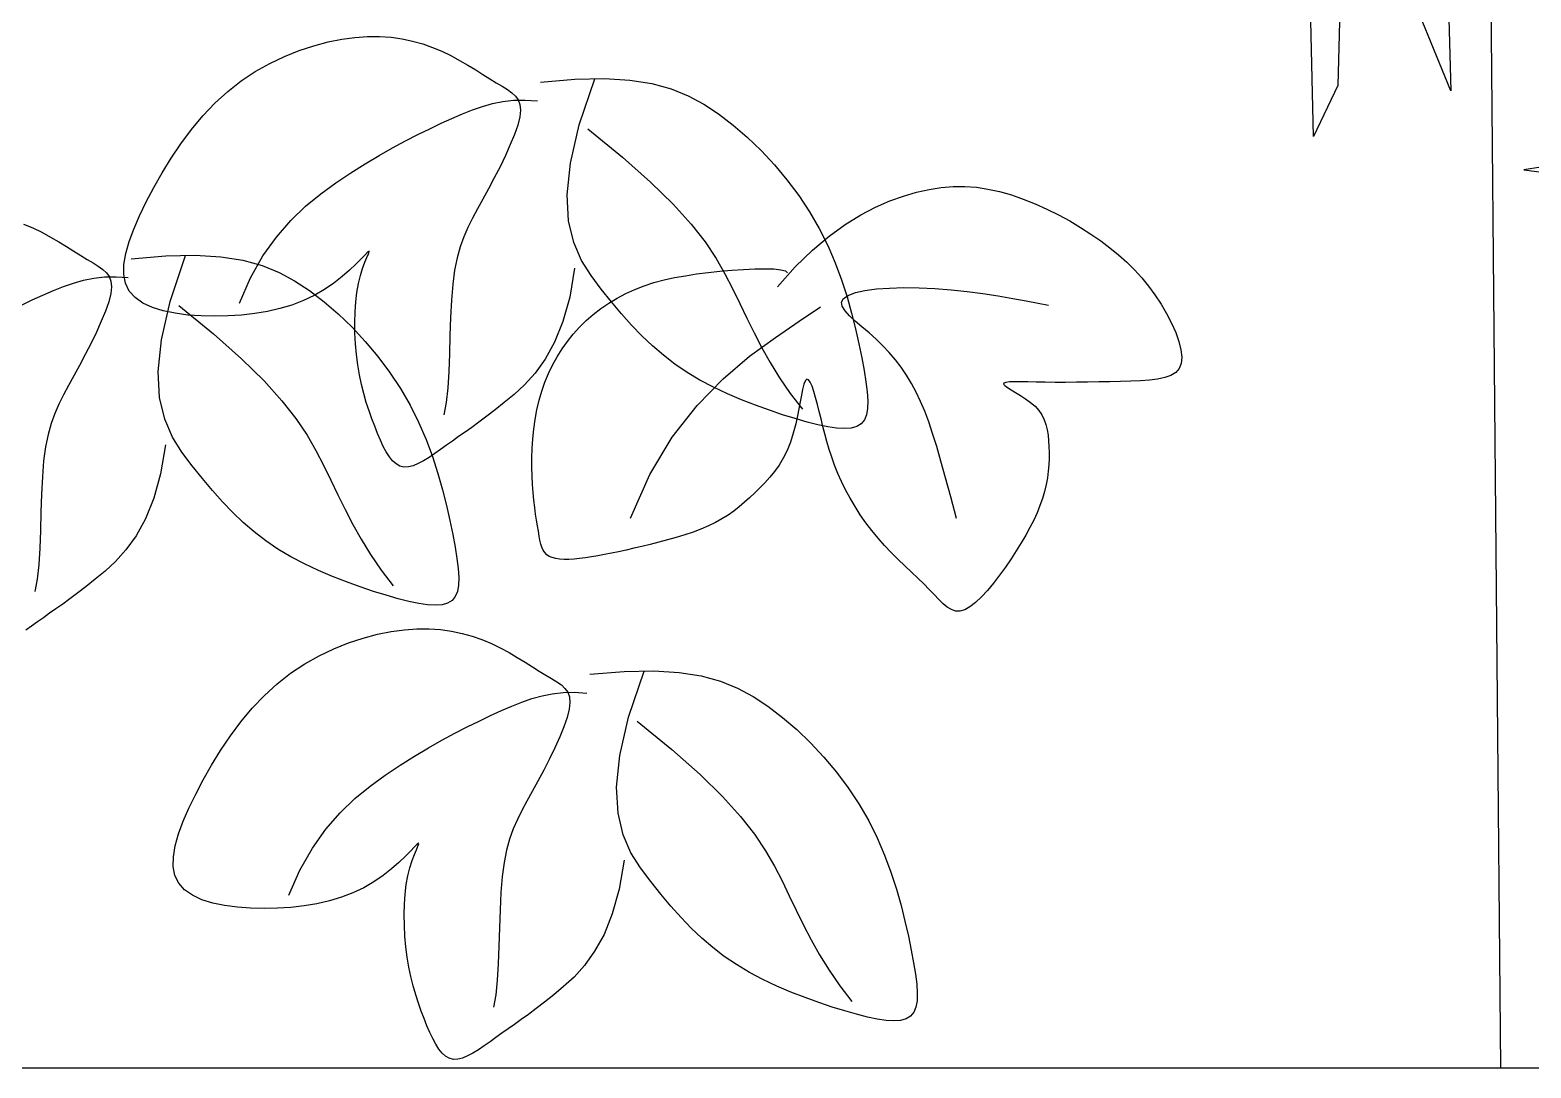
# Model space of a CAD drawing. Extents: x -1568 to -728, y -1287 to -990.
# Drawn here: x -942.895 to -940.309, y -1149.202 to -1147.414 of the extents above; entities that cross this region are included whole.
import ezdxf

# ---------------------------------------------------------------- set-up
doc = ezdxf.new("R2010")
doc.units = 0
doc.header["$LTSCALE"] = 5
doc.layers.get('0').update_dxf_attribs({"linetype": 'CONTINUOUS'})
for name, color, linetype in [('LH', 94, 'CONTINUOUS'), ('LV', 3, 'CONTINUOUS'), ('尺寸标注', 2, 'CONTINUOUS'), ('绿化', 3, 'CONTINUOUS')]:
    doc.layers.add(name, color=color, linetype=linetype)
doc.layers.add('标注', color=4, linetype='CONTINUOUS', lineweight=15)

# ---------------------------------------------------------------- blocks, each defined once
blk = doc.blocks.new('15')
at = {"layer": 'LH', "color": 38}
for p, q in [((-0.3267, 1.0628), (-0.3098, 1.0695)), ((-0.3098, 1.0695), (-0.293, 1.075)), ((-0.293, 1.075), (-0.2766, 1.0794)), ((-0.2766, 1.0794), (-0.2608, 1.0825)), ((-0.2608, 1.0825), (-0.2456, 1.0846)), ((-0.2456, 1.0846), (-0.2311, 1.0856)), ((-0.2311, 1.0856), (-0.2173, 1.0856)), ((-0.2173, 1.0856), (-0.2041, 1.0848)), ((-0.2041, 1.0848), (-0.1915, 1.083)), ((-0.1915, 1.083), (-0.1794, 1.0805)), ((-0.1794, 1.0805), (-0.1678, 1.0772)), ((-0.1678, 1.0772), (-0.1566, 1.0732)), ((-0.1566, 1.0732), (-0.1458, 1.0687)), ((-0.3601, 1.0454), (-0.3435, 1.0548)), ((-0.3435, 1.0548), (-0.3267, 1.0628)), ((-0.1458, 1.0687), (-0.1354, 1.0637)), ((-0.1354, 1.0637), (-0.1255, 1.0583)), ((-0.1255, 1.0583), (-0.116, 1.0529)), ((-0.116, 1.0529), (-0.107, 1.0474)), ((-0.3918, 1.0227), (-0.3763, 1.0348)), ((-0.3763, 1.0348), (-0.3601, 1.0454)), ((-0.107, 1.0474), (-0.0986, 1.0421)), ((-0.0986, 1.0421), (-0.0906, 1.0371)), ((-0.0906, 1.0371), (-0.0833, 1.0325)), ((-0.0327, 1.0334), (0.0068, 1.0366)), ((0.0068, 1.0366), (0.0408, 1.0373)), ((0.012, 0.9842), (0.0297, 1.0369)), ((0.0408, 1.0373), (0.0701, 1.0356)), ((0.0701, 1.0356), (0.0954, 1.0316)), ((-0.4065, 1.0092), (-0.3918, 1.0227)), ((-0.0833, 1.0325), (-0.0766, 1.0285)), ((-0.0766, 1.0285), (-0.0705, 1.0248)), ((-0.0705, 1.0248), (-0.0653, 1.0211)), ((-0.0653, 1.0211), (-0.0611, 1.0172)), ((-0.0611, 1.0172), (-0.058, 1.0128)), ((0.0954, 1.0316), (0.1174, 1.0256)), ((0.1174, 1.0256), (0.137, 1.0177)), ((0.137, 1.0177), (0.155, 1.008)), ((-0.4204, 0.9945), (-0.4065, 1.0092)), ((-0.1222, 0.9968), (-0.1106, 1.0015)), ((-0.1106, 1.0015), (-0.0991, 1.0054)), ((-0.0991, 1.0054), (-0.0876, 1.0087)), ((-0.0876, 1.0087), (-0.0757, 1.011)), ((-0.0757, 1.011), (-0.0634, 1.0124)), ((-0.0634, 1.0124), (-0.0502, 1.0127)), ((-0.058, 1.0128), (-0.0561, 1.0075)), ((-0.0555, 1.0011), (-0.0563, 0.9933)), ((-0.0561, 1.0075), (-0.0555, 1.0011)), ((-0.0502, 1.0127), (-0.0361, 1.0119)), ((0.155, 1.008), (0.172, 0.9967)), ((-0.4334, 0.9789), (-0.4204, 0.9945)), ((-0.1597, 0.9798), (-0.1466, 0.986)), ((-0.1466, 0.986), (-0.1342, 0.9916)), ((-0.1342, 0.9916), (-0.1222, 0.9968)), ((-0.0587, 0.984), (-0.0624, 0.9733)), ((-0.0563, 0.9933), (-0.0587, 0.984)), ((0.0018, 0.9402), (0.012, 0.9842)), ((0.172, 0.9967), (0.1886, 0.984)), ((0.1886, 0.984), (0.205, 0.9699)), ((-0.4455, 0.9626), (-0.4334, 0.9789)), ((-0.2024, 0.9577), (-0.1876, 0.9657)), ((-0.1876, 0.9657), (-0.1734, 0.973)), ((-0.1734, 0.973), (-0.1597, 0.9798)), ((-0.0624, 0.9733), (-0.0672, 0.9615)), ((0.0218, 0.9797), (0.0616, 0.9471)), ((0.205, 0.9699), (0.2208, 0.9547)), ((-0.4568, 0.9459), (-0.4455, 0.9626)), ((-0.2339, 0.9394), (-0.2179, 0.9489)), ((-0.2179, 0.9489), (-0.2024, 0.9577)), ((-0.0728, 0.9491), (-0.079, 0.9362)), ((-0.0672, 0.9615), (-0.0728, 0.9491)), ((0.2208, 0.9547), (0.2361, 0.9384)), ((-0.4672, 0.929), (-0.4568, 0.9459)), ((-0.2504, 0.929), (-0.2339, 0.9394)), ((-0.079, 0.9362), (-0.0856, 0.9234)), ((-0.0018, 0.9038), (0.0018, 0.9402)), ((0.0616, 0.9471), (0.0939, 0.9184)), ((0.2361, 0.9384), (0.2505, 0.9211)), ((-0.4767, 0.9122), (-0.4672, 0.929)), ((-0.285, 0.9051), (-0.2676, 0.9177)), ((-0.2676, 0.9177), (-0.2504, 0.929)), ((-0.0856, 0.9234), (-0.0922, 0.9108)), ((0.0939, 0.9184), (0.1199, 0.893)), ((0.2505, 0.9211), (0.264, 0.9031)), ((-0.4853, 0.8957), (-0.4767, 0.9122)), ((-0.3024, 0.8908), (-0.285, 0.9051)), ((-0.0987, 0.8988), (-0.1049, 0.8877)), ((-0.0922, 0.9108), (-0.0987, 0.8988)), ((-0.0002, 0.8738), (-0.0018, 0.9038)), ((0.264, 0.9031), (0.2764, 0.8844)), ((0.3522, 0.8897), (0.3686, 0.8968)), ((0.3686, 0.8968), (0.3843, 0.9024)), ((0.3843, 0.9024), (0.3993, 0.9068)), ((0.3993, 0.9068), (0.4137, 0.9101)), ((0.4137, 0.9101), (0.4277, 0.9123)), ((0.4277, 0.9123), (0.4414, 0.9134)), ((0.4414, 0.9134), (0.4548, 0.9135)), ((0.4548, 0.9135), (0.4681, 0.9125)), ((0.4681, 0.9125), (0.4814, 0.9105)), ((0.4814, 0.9105), (0.4947, 0.9076)), ((0.4947, 0.9076), (0.5083, 0.9037)), ((0.5083, 0.9037), (0.522, 0.899)), ((0.522, 0.899), (0.5356, 0.8935)), ((-0.4997, 0.8645), (-0.4931, 0.8798)), ((-0.4931, 0.8798), (-0.4853, 0.8957)), ((-0.3194, 0.8743), (-0.3024, 0.8908)), ((-0.1049, 0.8877), (-0.1106, 0.877)), ((0.1199, 0.893), (0.1404, 0.8702)), ((0.2764, 0.8844), (0.2876, 0.8652)), ((0.3174, 0.8699), (0.3352, 0.8809)), ((0.3352, 0.8809), (0.3522, 0.8897)), ((0.5356, 0.8935), (0.5491, 0.8874)), ((0.5491, 0.8874), (0.5624, 0.8808)), ((0.5624, 0.8808), (0.5754, 0.8738)), ((-0.6264, 0.8703), (-0.6156, 0.8658)), ((-0.6156, 0.8658), (-0.6053, 0.8608)), ((-0.505, 0.8501), (-0.4997, 0.8645)), ((-0.3359, 0.8554), (-0.3194, 0.8743)), ((-0.1159, 0.8665), (-0.1206, 0.8557)), ((-0.1106, 0.877), (-0.1159, 0.8665)), ((0.0056, 0.8491), (-0.0002, 0.8738)), ((0.1404, 0.8702), (0.1565, 0.8497)), ((0.2876, 0.8652), (0.2974, 0.8456)), ((0.299, 0.8564), (0.3174, 0.8699)), ((0.5754, 0.8738), (0.5878, 0.8664)), ((0.5878, 0.8664), (0.5997, 0.8588)), ((-0.6053, 0.8608), (-0.5953, 0.8554)), ((-0.5953, 0.8554), (-0.5859, 0.85)), ((-0.5859, 0.85), (-0.5769, 0.8445)), ((-0.5089, 0.8365), (-0.505, 0.8501)), ((-0.3514, 0.8336), (-0.3359, 0.8554)), ((-0.1206, 0.8557), (-0.1248, 0.8442)), ((0.0146, 0.8285), (0.0056, 0.8491)), ((0.1565, 0.8497), (0.1691, 0.8309)), ((0.2799, 0.8403), (0.299, 0.8564)), ((0.2974, 0.8456), (0.3059, 0.8259)), ((0.5997, 0.8588), (0.6109, 0.851)), ((0.6109, 0.851), (0.6215, 0.8431)), ((-0.5769, 0.8445), (-0.5684, 0.8392)), ((-0.5684, 0.8392), (-0.5605, 0.8342)), ((-0.5605, 0.8342), (-0.5531, 0.8296)), ((-0.5531, 0.8296), (-0.5464, 0.8256)), ((-0.511, 0.824), (-0.5089, 0.8365)), ((-0.5026, 0.8305), (-0.463, 0.8337)), ((-0.463, 0.8337), (-0.429, 0.8344)), ((-0.4579, 0.7813), (-0.4402, 0.834)), ((-0.429, 0.8344), (-0.3998, 0.8327)), ((-0.3998, 0.8327), (-0.3745, 0.8287)), ((-0.3745, 0.8287), (-0.3524, 0.8227)), ((-0.3657, 0.8085), (-0.3514, 0.8336)), ((-0.2385, 0.8304), (-0.2445, 0.8244)), ((-0.2339, 0.8351), (-0.2385, 0.8304)), ((-0.2342, 0.8264), (-0.2319, 0.832)), ((-0.2308, 0.8382), (-0.2339, 0.8351)), ((-0.2319, 0.832), (-0.2301, 0.8361)), ((-0.2293, 0.8393), (-0.2308, 0.8382)), ((-0.2301, 0.8361), (-0.2292, 0.8386)), ((-0.2292, 0.8386), (-0.2293, 0.8393)), ((-0.1283, 0.8316), (-0.1312, 0.8174)), ((-0.1248, 0.8442), (-0.1283, 0.8316)), ((0.0255, 0.8111), (0.0146, 0.8285)), ((0.1691, 0.8309), (0.1793, 0.8132)), ((0.2601, 0.821), (0.2799, 0.8403)), ((0.6215, 0.8431), (0.6315, 0.835)), ((0.6315, 0.835), (0.6408, 0.8266)), ((-0.5464, 0.8256), (-0.5404, 0.8219)), ((-0.5404, 0.8219), (-0.5352, 0.8182)), ((-0.5352, 0.8182), (-0.531, 0.8143)), ((-0.531, 0.8143), (-0.5278, 0.8099)), ((-0.5111, 0.8125), (-0.511, 0.824)), ((-0.5092, 0.8023), (-0.5111, 0.8125)), ((-0.3524, 0.8227), (-0.3328, 0.8148)), ((-0.3328, 0.8148), (-0.3149, 0.8051)), ((-0.2518, 0.8175), (-0.2604, 0.8101)), ((-0.2445, 0.8244), (-0.2518, 0.8175)), ((-0.2417, 0.802), (-0.2394, 0.8113)), ((-0.2394, 0.8113), (-0.2368, 0.8194)), ((-0.2368, 0.8194), (-0.2342, 0.8264)), ((-0.1312, 0.8174), (-0.1334, 0.8013)), ((0.0066, 0.8198), (0.001, 0.7865)), ((0.0372, 0.7955), (0.0255, 0.8111)), ((0.1215, 0.8088), (0.134, 0.811)), ((0.134, 0.811), (0.1468, 0.813)), ((0.1468, 0.813), (0.1599, 0.8146)), ((0.1599, 0.8146), (0.1734, 0.8161)), ((0.1734, 0.8161), (0.1872, 0.8173)), ((0.1793, 0.8132), (0.1881, 0.7961)), ((0.1872, 0.8173), (0.2007, 0.8182)), ((0.2007, 0.8182), (0.2137, 0.8188)), ((0.2137, 0.8188), (0.2254, 0.819)), ((0.2254, 0.819), (0.2355, 0.8187)), ((0.2355, 0.8187), (0.2435, 0.8179)), ((0.2396, 0.7983), (0.2601, 0.821)), ((0.2435, 0.8179), (0.2488, 0.8164)), ((0.2488, 0.8164), (0.251, 0.8142)), ((0.3059, 0.8259), (0.3132, 0.8062)), ((0.6408, 0.8266), (0.6497, 0.8178)), ((0.6497, 0.8178), (0.658, 0.8087)), ((-0.604, 0.7887), (-0.592, 0.7939)), ((-0.592, 0.7939), (-0.5804, 0.7986)), ((-0.5804, 0.7986), (-0.569, 0.8025)), ((-0.569, 0.8025), (-0.5574, 0.8058)), ((-0.5574, 0.8058), (-0.5456, 0.8081)), ((-0.5456, 0.8081), (-0.5332, 0.8095)), ((-0.5332, 0.8095), (-0.5201, 0.8098)), ((-0.5278, 0.8099), (-0.5259, 0.8046)), ((-0.5253, 0.7982), (-0.5262, 0.7904)), ((-0.5259, 0.8046), (-0.5253, 0.7982)), ((-0.5201, 0.8098), (-0.506, 0.809)), ((-0.5049, 0.7934), (-0.5092, 0.8023)), ((-0.4981, 0.7858), (-0.5049, 0.7934)), ((-0.3784, 0.7796), (-0.3657, 0.8085)), ((-0.3149, 0.8051), (-0.2979, 0.7938)), ((-0.2979, 0.7938), (-0.2812, 0.7811)), ((-0.2808, 0.7951), (-0.2924, 0.7883)), ((-0.2701, 0.8025), (-0.2808, 0.7951)), ((-0.2604, 0.8101), (-0.2701, 0.8025)), ((-0.2435, 0.7918), (-0.2417, 0.802)), ((-0.1334, 0.8013), (-0.1349, 0.783)), ((0.0489, 0.781), (0.0372, 0.7955)), ((0.0653, 0.7906), (0.0757, 0.7953)), ((0.0757, 0.7953), (0.0866, 0.7994)), ((0.0866, 0.7994), (0.0978, 0.803)), ((0.0978, 0.803), (0.1095, 0.8061)), ((0.1095, 0.8061), (0.1215, 0.8088)), ((0.1881, 0.7961), (0.1964, 0.7792)), ((0.3132, 0.8062), (0.3195, 0.7868)), ((0.3291, 0.7915), (0.34, 0.7939)), ((0.34, 0.7939), (0.3532, 0.7957)), ((0.3532, 0.7957), (0.3682, 0.7968)), ((0.3682, 0.7968), (0.3846, 0.7973)), ((0.3846, 0.7973), (0.4022, 0.7972)), ((0.4022, 0.7972), (0.4204, 0.7963)), ((0.4204, 0.7963), (0.439, 0.7949)), ((0.439, 0.7949), (0.4575, 0.7928)), ((0.658, 0.8087), (0.6658, 0.7991)), ((0.6658, 0.7991), (0.6732, 0.789)), ((-0.6296, 0.7769), (-0.6165, 0.7831)), ((-0.6165, 0.7831), (-0.604, 0.7887)), ((-0.5285, 0.7811), (-0.5322, 0.7704)), ((-0.5262, 0.7904), (-0.5285, 0.7811)), ((-0.4892, 0.7796), (-0.4981, 0.7858)), ((-0.4783, 0.7745), (-0.4892, 0.7796)), ((-0.468, 0.7373), (-0.4579, 0.7813)), ((-0.4481, 0.7768), (-0.4083, 0.7442)), ((-0.318, 0.7773), (-0.3318, 0.7732)), ((-0.3048, 0.7823), (-0.318, 0.7773)), ((-0.2924, 0.7883), (-0.3048, 0.7823)), ((-0.2812, 0.7811), (-0.2649, 0.767)), ((-0.2455, 0.7693), (-0.2448, 0.7809)), ((-0.2448, 0.7809), (-0.2435, 0.7918)), ((-0.1349, 0.783), (-0.1358, 0.7631)), ((0.001, 0.7865), (-0.0068, 0.7583)), ((0.0367, 0.7733), (0.0458, 0.7796)), ((0.0458, 0.7796), (0.0554, 0.7853)), ((0.0605, 0.7672), (0.0489, 0.781)), ((0.0554, 0.7853), (0.0653, 0.7906)), ((0.1964, 0.7792), (0.2045, 0.7623)), ((0.3133, 0.7806), (0.3154, 0.7848)), ((0.3141, 0.7759), (0.3133, 0.7806)), ((0.3173, 0.7707), (0.3141, 0.7759)), ((0.3154, 0.7848), (0.3207, 0.7884)), ((0.3195, 0.7868), (0.3248, 0.7679)), ((0.3207, 0.7884), (0.3291, 0.7915)), ((0.4575, 0.7928), (0.4757, 0.7904)), ((0.4757, 0.7904), (0.4933, 0.7877)), ((0.4933, 0.7877), (0.51, 0.7849)), ((0.51, 0.7849), (0.5253, 0.7821)), ((0.5253, 0.7821), (0.5391, 0.7795)), ((0.5391, 0.7795), (0.551, 0.7772)), ((0.6732, 0.789), (0.6802, 0.7784)), ((0.6802, 0.7784), (0.6866, 0.7675)), ((-0.537, 0.7586), (-0.5426, 0.7462)), ((-0.5322, 0.7704), (-0.537, 0.7586)), ((-0.4658, 0.7706), (-0.4783, 0.7745)), ((-0.4521, 0.7678), (-0.4658, 0.7706)), ((-0.4375, 0.7658), (-0.4521, 0.7678)), ((-0.4222, 0.7648), (-0.4375, 0.7658)), ((-0.4067, 0.7644), (-0.4222, 0.7648)), ((-0.3913, 0.7647), (-0.4067, 0.7644)), ((-0.3759, 0.7657), (-0.3913, 0.7647)), ((-0.3608, 0.7674), (-0.3759, 0.7657)), ((-0.3461, 0.7699), (-0.3608, 0.7674)), ((-0.3318, 0.7732), (-0.3461, 0.7699)), ((-0.2649, 0.767), (-0.249, 0.7518)), ((-0.2458, 0.7573), (-0.2455, 0.7693)), ((-0.1358, 0.7631), (-0.1365, 0.7423)), ((0.0123, 0.7518), (0.02, 0.7594)), ((0.02, 0.7594), (0.0281, 0.7666)), ((0.0281, 0.7666), (0.0367, 0.7733)), ((0.0721, 0.7542), (0.0605, 0.7672)), ((0.2045, 0.7623), (0.2129, 0.7454)), ((0.2372, 0.7401), (0.2647, 0.7588)), ((0.2647, 0.7588), (0.289, 0.7752)), ((0.3224, 0.765), (0.3173, 0.7707)), ((0.329, 0.7588), (0.3224, 0.765)), ((0.3248, 0.7679), (0.3294, 0.7498)), ((0.3367, 0.7523), (0.329, 0.7588)), ((0.6866, 0.7675), (0.6923, 0.7565)), ((-0.5426, 0.7462), (-0.5488, 0.7333)), ((-0.4083, 0.7442), (-0.3759, 0.7155)), ((-0.249, 0.7518), (-0.2338, 0.7355)), ((-0.2456, 0.7451), (-0.2458, 0.7573)), ((-0.245, 0.7328), (-0.2456, 0.7451)), ((-0.1365, 0.7423), (-0.1371, 0.7214)), ((-0.0068, 0.7583), (-0.0164, 0.7348)), ((-0.0016, 0.7355), (0.0051, 0.7438)), ((0.0051, 0.7438), (0.0123, 0.7518)), ((0.0839, 0.7419), (0.0721, 0.7542)), ((0.096, 0.7304), (0.0839, 0.7419)), ((0.2129, 0.7454), (0.2217, 0.7283)), ((0.3294, 0.7498), (0.3332, 0.7326)), ((0.3448, 0.7454), (0.3367, 0.7523)), ((0.3529, 0.7381), (0.3448, 0.7454)), ((0.6923, 0.7565), (0.697, 0.7458)), ((0.697, 0.7458), (0.7007, 0.7355)), ((-0.5488, 0.7333), (-0.5554, 0.7205)), ((-0.4717, 0.7009), (-0.468, 0.7373)), ((-0.2439, 0.7206), (-0.245, 0.7328)), ((-0.2338, 0.7355), (-0.2193, 0.7182)), ((-0.0164, 0.7348), (-0.0272, 0.7152)), ((-0.0135, 0.7178), (-0.0078, 0.7268)), ((-0.0078, 0.7268), (-0.0016, 0.7355)), ((0.1086, 0.7196), (0.096, 0.7304)), ((0.2077, 0.7184), (0.2372, 0.7401)), ((0.2217, 0.7283), (0.2314, 0.7111)), ((0.3332, 0.7326), (0.3364, 0.7167)), ((0.3607, 0.7306), (0.3529, 0.7381)), ((0.3681, 0.7227), (0.3607, 0.7306)), ((0.7007, 0.7355), (0.7031, 0.726)), ((0.7031, 0.726), (0.704, 0.7174)), ((-0.5621, 0.7079), (-0.5686, 0.6959)), ((-0.5554, 0.7205), (-0.5621, 0.7079)), ((-0.3759, 0.7155), (-0.35, 0.6901)), ((-0.2423, 0.7087), (-0.2439, 0.7206)), ((-0.2404, 0.6972), (-0.2423, 0.7087)), ((-0.2193, 0.7182), (-0.2058, 0.7002)), ((-0.1371, 0.7214), (-0.1378, 0.7011)), ((-0.0272, 0.7152), (-0.0388, 0.6991)), ((-0.0233, 0.6988), (-0.0186, 0.7084)), ((-0.0186, 0.7084), (-0.0135, 0.7178)), ((0.1218, 0.7094), (0.1086, 0.7196)), ((0.1358, 0.6999), (0.1218, 0.7094)), ((0.1774, 0.6926), (0.2077, 0.7184)), ((0.2314, 0.7111), (0.2421, 0.6936)), ((0.3364, 0.7167), (0.3392, 0.7022)), ((0.3751, 0.7145), (0.3681, 0.7227)), ((0.3816, 0.7058), (0.3751, 0.7145)), ((0.7034, 0.7101), (0.701, 0.7043)), ((0.704, 0.7174), (0.7034, 0.7101)), ((-0.5686, 0.6959), (-0.5748, 0.6848)), ((-0.47, 0.6709), (-0.4717, 0.7009)), ((-0.35, 0.6901), (-0.3295, 0.6673)), ((-0.2381, 0.6862), (-0.2404, 0.6972)), ((-0.2058, 0.7002), (-0.1934, 0.6815)), ((-0.1378, 0.7011), (-0.139, 0.6821)), ((-0.0388, 0.6991), (-0.0508, 0.6858)), ((-0.0274, 0.6888), (-0.0233, 0.6988)), ((0.1506, 0.6911), (0.1358, 0.6999)), ((0.1473, 0.662), (0.1774, 0.6926)), ((0.1662, 0.6829), (0.1506, 0.6911)), ((0.2421, 0.6936), (0.2543, 0.6757)), ((0.2717, 0.6907), (0.2701, 0.6865)), ((0.2735, 0.6923), (0.2717, 0.6907)), ((0.2753, 0.6915), (0.2735, 0.6923)), ((0.2773, 0.6887), (0.2753, 0.6915)), ((0.3392, 0.7022), (0.3413, 0.6892)), ((0.3878, 0.6968), (0.3816, 0.7058)), ((0.3936, 0.6872), (0.3878, 0.6968)), ((0.6455, 0.69), (0.6337, 0.6896)), ((0.6567, 0.6904), (0.6455, 0.69)), ((0.667, 0.6911), (0.6567, 0.6904)), ((0.6763, 0.6922), (0.667, 0.6911)), ((0.6845, 0.6939), (0.6763, 0.6922)), ((0.6914, 0.6963), (0.6845, 0.6939)), ((0.697, 0.6997), (0.6914, 0.6963)), ((0.701, 0.7043), (0.697, 0.6997)), ((-0.5805, 0.6741), (-0.5857, 0.6636)), ((-0.5748, 0.6848), (-0.5805, 0.6741)), ((-0.2354, 0.6756), (-0.2381, 0.6862)), ((-0.2326, 0.6655), (-0.2354, 0.6756)), ((-0.1934, 0.6815), (-0.1822, 0.6623)), ((-0.139, 0.6821), (-0.1408, 0.6653)), ((-0.0627, 0.6747), (-0.0741, 0.6653)), ((-0.0508, 0.6858), (-0.0627, 0.6747)), ((-0.034, 0.6679), (-0.031, 0.6785)), ((-0.031, 0.6785), (-0.0274, 0.6888)), ((0.1822, 0.6753), (0.1662, 0.6829)), ((0.1984, 0.6684), (0.1822, 0.6753)), ((0.2543, 0.6757), (0.2683, 0.6575)), ((0.2684, 0.6801), (0.2668, 0.6718)), ((0.2701, 0.6865), (0.2684, 0.6801)), ((0.2793, 0.6841), (0.2773, 0.6887)), ((0.2814, 0.6781), (0.2793, 0.6841)), ((0.2835, 0.671), (0.2814, 0.6781)), ((0.3413, 0.6892), (0.3428, 0.6775)), ((0.3428, 0.6775), (0.3435, 0.6674)), ((0.399, 0.6772), (0.3936, 0.6872)), ((0.404, 0.6666), (0.399, 0.6772)), ((0.4997, 0.6876), (0.4992, 0.6864)), ((0.4992, 0.6864), (0.5006, 0.6847)), ((0.5021, 0.6884), (0.4997, 0.6876)), ((0.5006, 0.6847), (0.5037, 0.6825)), ((0.5062, 0.6889), (0.5021, 0.6884)), ((0.5037, 0.6825), (0.5079, 0.6799)), ((0.5118, 0.6891), (0.5062, 0.6889)), ((0.5079, 0.6799), (0.5131, 0.6769)), ((0.5189, 0.6891), (0.5118, 0.6891)), ((0.5131, 0.6769), (0.5189, 0.6735)), ((0.5272, 0.6889), (0.5189, 0.6891)), ((0.5189, 0.6735), (0.5247, 0.6697)), ((0.5367, 0.6888), (0.5272, 0.6889)), ((0.5472, 0.6886), (0.5367, 0.6888)), ((0.5586, 0.6885), (0.5472, 0.6886)), ((0.5706, 0.6885), (0.5586, 0.6885)), ((0.5831, 0.6886), (0.5706, 0.6885)), ((0.5958, 0.6887), (0.5831, 0.6886)), ((0.6086, 0.689), (0.5958, 0.6887)), ((0.6213, 0.6892), (0.6086, 0.689)), ((0.6337, 0.6896), (0.6213, 0.6892)), ((-0.5857, 0.6636), (-0.5905, 0.6528)), ((-0.4642, 0.6462), (-0.47, 0.6709)), ((-0.3295, 0.6673), (-0.3134, 0.6468)), ((-0.2295, 0.6558), (-0.2326, 0.6655)), ((-0.2263, 0.6467), (-0.2295, 0.6558)), ((-0.1822, 0.6623), (-0.1725, 0.6427)), ((-0.1408, 0.6653), (-0.1435, 0.6513)), ((-0.0846, 0.6569), (-0.0943, 0.6495)), ((-0.0741, 0.6653), (-0.0846, 0.6569)), ((-0.0386, 0.646), (-0.0366, 0.657)), ((-0.0366, 0.657), (-0.034, 0.6679)), ((0.1188, 0.6257), (0.1473, 0.662)), ((0.2145, 0.6621), (0.1984, 0.6684)), ((0.2303, 0.6564), (0.2145, 0.6621)), ((0.2456, 0.6513), (0.2303, 0.6564)), ((0.265, 0.6623), (0.2629, 0.6518)), ((0.2668, 0.6718), (0.265, 0.6623)), ((0.2855, 0.6632), (0.2835, 0.671)), ((0.2876, 0.6549), (0.2855, 0.6632)), ((0.3432, 0.6586), (0.3419, 0.6513)), ((0.3435, 0.6674), (0.3432, 0.6586)), ((0.4088, 0.6554), (0.404, 0.6666)), ((0.4133, 0.6432), (0.4088, 0.6554)), ((0.5247, 0.6697), (0.5304, 0.6655)), ((0.5304, 0.6655), (0.5356, 0.661)), ((0.5356, 0.661), (0.5398, 0.6562)), ((0.5398, 0.6562), (0.5433, 0.651)), ((-0.5946, 0.6413), (-0.5982, 0.6287)), ((-0.5905, 0.6528), (-0.5946, 0.6413)), ((-0.4553, 0.6256), (-0.4642, 0.6462)), ((-0.3134, 0.6468), (-0.3007, 0.628)), ((-0.223, 0.638), (-0.2263, 0.6467)), ((-0.2197, 0.6298), (-0.223, 0.638)), ((-0.1725, 0.6427), (-0.1639, 0.623)), ((-0.1032, 0.6428), (-0.1115, 0.6368)), ((-0.0943, 0.6495), (-0.1032, 0.6428)), ((-0.0401, 0.6348), (-0.0386, 0.646)), ((0.2601, 0.6468), (0.2456, 0.6513)), ((0.2606, 0.6409), (0.2578, 0.63)), ((0.2737, 0.6429), (0.2601, 0.6468)), ((0.2629, 0.6518), (0.2606, 0.6409)), ((0.2861, 0.6397), (0.2737, 0.6429)), ((0.2974, 0.6373), (0.2861, 0.6397)), ((0.2897, 0.6465), (0.2876, 0.6549)), ((0.2918, 0.6379), (0.2897, 0.6465)), ((0.294, 0.6292), (0.2918, 0.6379)), ((0.3358, 0.6409), (0.3307, 0.6378)), ((0.3395, 0.6454), (0.3358, 0.6409)), ((0.3419, 0.6513), (0.3395, 0.6454)), ((0.4178, 0.6299), (0.4133, 0.6432)), ((0.5433, 0.651), (0.5459, 0.6456)), ((0.5459, 0.6456), (0.548, 0.6399)), ((0.548, 0.6399), (0.5495, 0.634)), ((-0.5982, 0.6287), (-0.6011, 0.6145)), ((-0.4444, 0.6082), (-0.4553, 0.6256)), ((-0.3007, 0.628), (-0.2905, 0.6103)), ((-0.2164, 0.6221), (-0.2197, 0.6298)), ((-0.2131, 0.6149), (-0.2164, 0.6221)), ((-0.1639, 0.623), (-0.1566, 0.6033)), ((-0.1336, 0.6211), (-0.1405, 0.6163)), ((-0.1266, 0.6261), (-0.1336, 0.6211)), ((-0.1192, 0.6313), (-0.1266, 0.6261)), ((-0.1115, 0.6368), (-0.1192, 0.6313)), ((-0.042, 0.6126), (-0.0413, 0.6237)), ((-0.0413, 0.6237), (-0.0401, 0.6348)), ((0.093, 0.5827), (0.1188, 0.6257)), ((0.2578, 0.63), (0.2545, 0.6196)), ((0.2963, 0.6204), (0.294, 0.6292)), ((0.3076, 0.6358), (0.2974, 0.6373)), ((0.3166, 0.6353), (0.3076, 0.6358)), ((0.3243, 0.636), (0.3166, 0.6353)), ((0.3307, 0.6378), (0.3243, 0.636)), ((0.4225, 0.6149), (0.4178, 0.6299)), ((0.5495, 0.634), (0.5505, 0.6278)), ((0.5505, 0.6278), (0.5511, 0.6214)), ((0.5511, 0.6214), (0.5515, 0.6147)), ((-0.6011, 0.6145), (-0.6032, 0.5984)), ((-0.4632, 0.6169), (-0.4689, 0.5836)), ((-0.4326, 0.5926), (-0.4444, 0.6082)), ((-0.2905, 0.6103), (-0.2817, 0.5932)), ((-0.2097, 0.6086), (-0.2131, 0.6149)), ((-0.2061, 0.603), (-0.2097, 0.6086)), ((-0.154, 0.6067), (-0.1605, 0.6023)), ((-0.1473, 0.6114), (-0.154, 0.6067)), ((-0.1405, 0.6163), (-0.1473, 0.6114)), ((-0.0424, 0.6017), (-0.042, 0.6126)), ((0.2506, 0.6101), (0.2463, 0.6014)), ((0.2545, 0.6196), (0.2506, 0.6101)), ((0.2989, 0.6115), (0.2963, 0.6204)), ((0.3019, 0.6024), (0.2989, 0.6115)), ((0.4274, 0.598), (0.4225, 0.6149)), ((0.5515, 0.6147), (0.5516, 0.6079)), ((0.5516, 0.6079), (0.5516, 0.6009)), ((-0.6032, 0.5984), (-0.6047, 0.5801)), ((-0.4209, 0.5781), (-0.4326, 0.5926)), ((-0.2817, 0.5932), (-0.2734, 0.5763)), ((-0.2024, 0.5983), (-0.2061, 0.603)), ((-0.1984, 0.5948), (-0.2024, 0.5983)), ((-0.194, 0.5923), (-0.1984, 0.5948)), ((-0.1894, 0.5912), (-0.194, 0.5923)), ((-0.1843, 0.5913), (-0.1894, 0.5912)), ((-0.1788, 0.5927), (-0.1843, 0.5913)), ((-0.173, 0.5951), (-0.1788, 0.5927)), ((-0.1669, 0.5984), (-0.173, 0.5951)), ((-0.1605, 0.6023), (-0.1669, 0.5984)), ((-0.1566, 0.6033), (-0.1503, 0.5839)), ((-0.0424, 0.5911), (-0.0424, 0.6017)), ((-0.0422, 0.5809), (-0.0424, 0.5911)), ((0.2415, 0.5934), (0.2363, 0.5861)), ((0.2463, 0.6014), (0.2415, 0.5934)), ((0.3051, 0.5932), (0.3019, 0.6024)), ((0.3089, 0.5839), (0.3051, 0.5932)), ((0.4327, 0.5788), (0.4274, 0.598)), ((0.5506, 0.5863), (0.5496, 0.5788)), ((0.5512, 0.5937), (0.5506, 0.5863)), ((0.5516, 0.6009), (0.5512, 0.5937)), ((-0.6047, 0.5801), (-0.6056, 0.5602)), ((-0.4689, 0.5836), (-0.4767, 0.5554)), ((-0.4093, 0.5643), (-0.4209, 0.5781)), ((-0.2734, 0.5763), (-0.2653, 0.5594)), ((-0.1503, 0.5839), (-0.145, 0.565)), ((-0.0417, 0.5712), (-0.0422, 0.5809)), ((-0.041, 0.5619), (-0.0417, 0.5712)), ((0.0709, 0.5323), (0.093, 0.5827)), ((0.2252, 0.5731), (0.2194, 0.5672)), ((0.2308, 0.5794), (0.2252, 0.5731)), ((0.2363, 0.5861), (0.2308, 0.5794)), ((0.3131, 0.5745), (0.3089, 0.5839)), ((0.3178, 0.565), (0.3131, 0.5745)), ((0.4386, 0.557), (0.4327, 0.5788)), ((0.5482, 0.5711), (0.5463, 0.5632)), ((0.5496, 0.5788), (0.5482, 0.5711)), ((-0.6056, 0.5602), (-0.6063, 0.5394)), ((-0.4767, 0.5554), (-0.4862, 0.5319)), ((-0.3977, 0.5513), (-0.4093, 0.5643)), ((-0.2653, 0.5594), (-0.257, 0.5425)), ((-0.145, 0.565), (-0.1405, 0.5469)), ((-0.0402, 0.5532), (-0.041, 0.5619)), ((-0.0392, 0.5449), (-0.0402, 0.5532)), ((0.2077, 0.556), (0.2018, 0.5507)), ((0.2135, 0.5615), (0.2077, 0.556)), ((0.2194, 0.5672), (0.2135, 0.5615)), ((0.323, 0.5554), (0.3178, 0.565)), ((0.3287, 0.5459), (0.323, 0.5554)), ((0.4452, 0.5322), (0.4386, 0.557)), ((0.544, 0.5552), (0.5411, 0.5471)), ((0.5463, 0.5632), (0.544, 0.5552)), ((-0.6063, 0.5394), (-0.6069, 0.5185)), ((-0.386, 0.539), (-0.3977, 0.5513)), ((-0.3739, 0.5275), (-0.386, 0.539)), ((-0.257, 0.5425), (-0.2481, 0.5254)), ((-0.1405, 0.5469), (-0.1367, 0.5297)), ((-0.0382, 0.5372), (-0.0392, 0.5449)), ((-0.0371, 0.5301), (-0.0382, 0.5372)), ((0.1829, 0.536), (0.1759, 0.5316)), ((0.1895, 0.5407), (0.1829, 0.536)), ((0.1957, 0.5456), (0.1895, 0.5407)), ((0.2018, 0.5507), (0.1957, 0.5456)), ((0.3347, 0.5365), (0.3287, 0.5459)), ((0.3412, 0.5273), (0.3347, 0.5365)), ((0.5378, 0.5388), (0.534, 0.5303)), ((0.5411, 0.5471), (0.5378, 0.5388)), ((-0.6069, 0.5185), (-0.6077, 0.4982)), ((-0.4862, 0.5319), (-0.497, 0.5123)), ((-0.3613, 0.5167), (-0.3739, 0.5275)), ((-0.2481, 0.5254), (-0.2385, 0.5082)), ((-0.1367, 0.5297), (-0.1334, 0.5138)), ((-0.036, 0.5235), (-0.0371, 0.5301)), ((-0.035, 0.5174), (-0.036, 0.5235)), ((-0.0341, 0.512), (-0.035, 0.5174)), ((0.1518, 0.5198), (0.1427, 0.5164)), ((0.1604, 0.5235), (0.1518, 0.5198)), ((0.1685, 0.5274), (0.1604, 0.5235)), ((0.1759, 0.5316), (0.1685, 0.5274)), ((0.348, 0.5183), (0.3412, 0.5273)), ((0.3552, 0.5095), (0.348, 0.5183)), ((0.5296, 0.5217), (0.5249, 0.5129)), ((0.534, 0.5303), (0.5296, 0.5217)), ((-0.497, 0.5123), (-0.5087, 0.4962)), ((-0.3481, 0.5065), (-0.3613, 0.5167)), ((-0.3341, 0.497), (-0.3481, 0.5065)), ((-0.2385, 0.5082), (-0.2277, 0.4907)), ((-0.1334, 0.5138), (-0.1307, 0.4993)), ((-0.0332, 0.5071), (-0.0341, 0.512)), ((-0.0322, 0.5028), (-0.0332, 0.5071)), ((-0.031, 0.499), (-0.0322, 0.5028)), ((0.0839, 0.5001), (0.0746, 0.4979)), ((0.0935, 0.5024), (0.0839, 0.5001)), ((0.1034, 0.5049), (0.0935, 0.5024)), ((0.1134, 0.5075), (0.1034, 0.5049)), ((0.1233, 0.5102), (0.1134, 0.5075)), ((0.1331, 0.5132), (0.1233, 0.5102)), ((0.1427, 0.5164), (0.1331, 0.5132)), ((0.3627, 0.5011), (0.3552, 0.5095)), ((0.3704, 0.493), (0.3627, 0.5011)), ((0.5196, 0.504), (0.5139, 0.4949)), ((0.5249, 0.5129), (0.5196, 0.504)), ((-0.6077, 0.4982), (-0.6089, 0.4792)), ((-0.5207, 0.4829), (-0.5326, 0.4718)), ((-0.5087, 0.4962), (-0.5207, 0.4829)), ((-0.3192, 0.4882), (-0.3341, 0.497)), ((-0.3037, 0.48), (-0.3192, 0.4882)), ((-0.2277, 0.4907), (-0.2155, 0.4728)), ((-0.1307, 0.4993), (-0.1285, 0.4863)), ((-0.1285, 0.4863), (-0.127, 0.4746)), ((-0.0295, 0.4957), (-0.031, 0.499)), ((-0.0277, 0.4929), (-0.0295, 0.4957)), ((-0.0254, 0.4905), (-0.0277, 0.4929)), ((-0.0226, 0.4886), (-0.0254, 0.4905)), ((-0.0192, 0.4872), (-0.0226, 0.4886)), ((-0.0151, 0.4862), (-0.0192, 0.4872)), ((-0.0106, 0.4855), (-0.0151, 0.4862)), ((-0.0055, 0.4852), (-0.0106, 0.4855)), ((0.0001, 0.4852), (-0.0055, 0.4852)), ((0.006, 0.4855), (0.0001, 0.4852)), ((0.0124, 0.4861), (0.006, 0.4855)), ((0.0191, 0.4869), (0.0124, 0.4861)), ((0.0261, 0.4879), (0.0191, 0.4869)), ((0.0334, 0.4892), (0.0261, 0.4879)), ((0.041, 0.4906), (0.0334, 0.4892)), ((0.0489, 0.4922), (0.041, 0.4906)), ((0.0571, 0.494), (0.0489, 0.4922)), ((0.0657, 0.4959), (0.0571, 0.494)), ((0.0746, 0.4979), (0.0657, 0.4959)), ((0.3781, 0.4852), (0.3704, 0.493)), ((0.3859, 0.4777), (0.3781, 0.4852)), ((0.5079, 0.4857), (0.5014, 0.4762)), ((0.5139, 0.4949), (0.5079, 0.4857)), ((-0.6089, 0.4792), (-0.6107, 0.4624)), ((-0.5326, 0.4718), (-0.544, 0.4624)), ((-0.2877, 0.4724), (-0.3037, 0.48)), ((-0.2715, 0.4655), (-0.2877, 0.4724)), ((-0.2554, 0.4592), (-0.2715, 0.4655)), ((-0.2155, 0.4728), (-0.2016, 0.4546)), ((-0.127, 0.4746), (-0.1264, 0.4645)), ((0.3935, 0.4705), (0.3859, 0.4777)), ((0.4008, 0.4636), (0.3935, 0.4705)), ((0.4946, 0.4669), (0.4877, 0.4579)), ((0.5014, 0.4762), (0.4946, 0.4669)), ((-0.6107, 0.4624), (-0.6133, 0.4484)), ((-0.5545, 0.454), (-0.5641, 0.4466)), ((-0.544, 0.4624), (-0.5545, 0.454)), ((-0.2395, 0.4535), (-0.2554, 0.4592)), ((-0.2242, 0.4484), (-0.2395, 0.4535)), ((-0.2097, 0.4439), (-0.2242, 0.4484)), ((-0.1279, 0.4484), (-0.1304, 0.4425)), ((-0.1266, 0.4557), (-0.1279, 0.4484)), ((-0.1264, 0.4645), (-0.1266, 0.4557)), ((0.4077, 0.457), (0.4008, 0.4636)), ((0.414, 0.4507), (0.4077, 0.457)), ((0.4198, 0.4447), (0.414, 0.4507)), ((0.4807, 0.4496), (0.4738, 0.442)), ((0.4877, 0.4579), (0.4807, 0.4496)), ((-0.5813, 0.4339), (-0.5891, 0.4283)), ((-0.573, 0.4399), (-0.5813, 0.4339)), ((-0.5641, 0.4466), (-0.573, 0.4399)), ((-0.1962, 0.44), (-0.2097, 0.4439)), ((-0.1837, 0.4368), (-0.1962, 0.44)), ((-0.1724, 0.4344), (-0.1837, 0.4368)), ((-0.1622, 0.4329), (-0.1724, 0.4344)), ((-0.1533, 0.4324), (-0.1622, 0.4329)), ((-0.1456, 0.433), (-0.1533, 0.4324)), ((-0.1392, 0.4349), (-0.1456, 0.433)), ((-0.1341, 0.438), (-0.1392, 0.4349)), ((-0.1304, 0.4425), (-0.1341, 0.438)), ((0.4251, 0.4391), (0.4198, 0.4447)), ((0.43, 0.4342), (0.4251, 0.4391)), ((0.4347, 0.4303), (0.43, 0.4342)), ((0.4671, 0.4356), (0.4607, 0.4306)), ((0.4738, 0.442), (0.4671, 0.4356)), ((-0.6035, 0.4182), (-0.6104, 0.4134)), ((-0.5964, 0.4232), (-0.6035, 0.4182)), ((-0.5891, 0.4283), (-0.5964, 0.4232)), ((0.4394, 0.4274), (0.4347, 0.4303)), ((0.4442, 0.4258), (0.4394, 0.4274)), ((0.4492, 0.4256), (0.4442, 0.4258)), ((0.4547, 0.4272), (0.4492, 0.4256)), ((0.4607, 0.4306), (0.4547, 0.4272)), ((-0.6172, 0.4085), (-0.6238, 0.4038)), ((-0.6104, 0.4134), (-0.6172, 0.4085)), ((-0.2363, 0.3948), (-0.2199, 0.3991)), ((-0.2199, 0.3991), (-0.204, 0.4023)), ((-0.204, 0.4023), (-0.1888, 0.4043)), ((-0.1888, 0.4043), (-0.1744, 0.4053)), ((-0.1744, 0.4053), (-0.1606, 0.4054)), ((-0.1606, 0.4054), (-0.1474, 0.4045)), ((-0.1474, 0.4045), (-0.1348, 0.4027)), ((-0.1348, 0.4027), (-0.1227, 0.4002)), ((-0.1227, 0.4002), (-0.111, 0.3969)), ((-0.111, 0.3969), (-0.0998, 0.393)), ((-0.2868, 0.3745), (-0.2699, 0.3825)), ((-0.2699, 0.3825), (-0.253, 0.3893)), ((-0.253, 0.3893), (-0.2363, 0.3948)), ((-0.0998, 0.393), (-0.089, 0.3884)), ((-0.089, 0.3884), (-0.0787, 0.3834)), ((-0.0787, 0.3834), (-0.0687, 0.3781)), ((-0.3195, 0.3545), (-0.3034, 0.3652)), ((-0.3034, 0.3652), (-0.2868, 0.3745)), ((-0.0687, 0.3781), (-0.0592, 0.3726)), ((-0.0592, 0.3726), (-0.0503, 0.3671)), ((-0.0503, 0.3671), (-0.0418, 0.3618)), ((-0.335, 0.3424), (-0.3195, 0.3545)), ((-0.0418, 0.3618), (-0.0339, 0.3568)), ((-0.0339, 0.3568), (-0.0265, 0.3522)), ((-0.0265, 0.3522), (-0.0198, 0.3482)), ((-0.0198, 0.3482), (-0.0138, 0.3445)), ((0.024, 0.3532), (0.0636, 0.3564)), ((0.0636, 0.3564), (0.0976, 0.357)), ((0.0687, 0.3039), (0.0864, 0.3566)), ((0.0976, 0.357), (0.1268, 0.3553)), ((0.1268, 0.3553), (0.1521, 0.3514)), ((0.1521, 0.3514), (0.1742, 0.3453)), ((0.1742, 0.3453), (0.1938, 0.3374)), ((-0.3636, 0.3142), (-0.3497, 0.3289)), ((-0.3497, 0.3289), (-0.335, 0.3424)), ((-0.0424, 0.3252), (-0.0308, 0.3284)), ((-0.0308, 0.3284), (-0.019, 0.3308)), ((-0.019, 0.3308), (-0.0066, 0.3321)), ((-0.0138, 0.3445), (-0.0086, 0.3409)), ((-0.0086, 0.3409), (-0.0044, 0.337)), ((-0.0066, 0.3321), (0.0065, 0.3325)), ((-0.0044, 0.337), (-0.0012, 0.3325)), ((-0.0012, 0.3325), (0.0007, 0.3272)), ((0.0065, 0.3325), (0.0207, 0.3316)), ((0.1938, 0.3374), (0.2117, 0.3277)), ((0.2117, 0.3277), (0.2287, 0.3164)), ((-0.3766, 0.2986), (-0.3636, 0.3142)), ((-0.0899, 0.3057), (-0.0774, 0.3114)), ((-0.0774, 0.3114), (-0.0654, 0.3166)), ((-0.0654, 0.3166), (-0.0538, 0.3212)), ((-0.0538, 0.3212), (-0.0424, 0.3252)), ((0.0005, 0.3131), (-0.0019, 0.3037)), ((0.0013, 0.3209), (0.0005, 0.3131)), ((0.0007, 0.3272), (0.0013, 0.3209)), ((0.2287, 0.3164), (0.2454, 0.3037)), ((-0.3887, 0.2823), (-0.3766, 0.2986)), ((-0.1166, 0.2928), (-0.103, 0.2995)), ((-0.103, 0.2995), (-0.0899, 0.3057)), ((-0.0019, 0.3037), (-0.0056, 0.293)), ((0.0586, 0.2599), (0.0687, 0.3039)), ((0.0785, 0.2994), (0.1183, 0.2669)), ((0.2454, 0.3037), (0.2617, 0.2896)), ((-0.4, 0.2656), (-0.3887, 0.2823)), ((-0.1611, 0.2686), (-0.1457, 0.2774)), ((-0.1457, 0.2774), (-0.1309, 0.2854)), ((-0.1309, 0.2854), (-0.1166, 0.2928)), ((-0.0104, 0.2813), (-0.016, 0.2688)), ((-0.0056, 0.293), (-0.0104, 0.2813)), ((0.2617, 0.2896), (0.2776, 0.2744)), ((-0.4104, 0.2487), (-0.4, 0.2656)), ((-0.1937, 0.2487), (-0.1771, 0.2591)), ((-0.1771, 0.2591), (-0.1611, 0.2686)), ((-0.016, 0.2688), (-0.0222, 0.256)), ((0.0549, 0.2235), (0.0586, 0.2599)), ((0.1183, 0.2669), (0.1507, 0.2382)), ((0.2776, 0.2744), (0.2928, 0.2581)), ((-0.4199, 0.2319), (-0.4104, 0.2487)), ((-0.2108, 0.2374), (-0.1937, 0.2487)), ((-0.0288, 0.2431), (-0.0355, 0.2305)), ((-0.0222, 0.256), (-0.0288, 0.2431)), ((0.2928, 0.2581), (0.3073, 0.2409)), ((-0.4286, 0.2154), (-0.4199, 0.2319)), ((-0.2456, 0.2105), (-0.2282, 0.2248)), ((-0.2282, 0.2248), (-0.2108, 0.2374)), ((-0.0355, 0.2305), (-0.042, 0.2186)), ((0.1507, 0.2382), (0.1766, 0.2127)), ((0.3073, 0.2409), (0.3208, 0.2229)), ((-0.4363, 0.1995), (-0.4286, 0.2154)), ((-0.2627, 0.1941), (-0.2456, 0.2105)), ((-0.0481, 0.2074), (-0.0539, 0.1968)), ((-0.042, 0.2186), (-0.0481, 0.2074)), ((0.0566, 0.1935), (0.0549, 0.2235)), ((0.1766, 0.2127), (0.1972, 0.19)), ((0.3208, 0.2229), (0.3332, 0.2042)), ((-0.4429, 0.1843), (-0.4363, 0.1995)), ((-0.2791, 0.1752), (-0.2627, 0.1941)), ((-0.0539, 0.1968), (-0.0591, 0.1863)), ((0.0624, 0.1688), (0.0566, 0.1935)), ((0.1972, 0.19), (0.2132, 0.1694)), ((0.3332, 0.2042), (0.3444, 0.185)), ((-0.4483, 0.1698), (-0.4429, 0.1843)), ((-0.2946, 0.1533), (-0.2791, 0.1752)), ((-0.0639, 0.1755), (-0.068, 0.1639)), ((-0.0591, 0.1863), (-0.0639, 0.1755)), ((0.3444, 0.185), (0.3542, 0.1654)), ((-0.4542, 0.1437), (-0.4521, 0.1563)), ((-0.4521, 0.1563), (-0.4483, 0.1698)), ((-0.1741, 0.1579), (-0.1771, 0.1549)), ((-0.1751, 0.1517), (-0.1734, 0.1558)), ((-0.1726, 0.1591), (-0.1741, 0.1579)), ((-0.1734, 0.1558), (-0.1724, 0.1583)), ((-0.1724, 0.1583), (-0.1726, 0.1591)), ((-0.068, 0.1639), (-0.0716, 0.1513)), ((0.0713, 0.1483), (0.0624, 0.1688)), ((0.2132, 0.1694), (0.2259, 0.1506)), ((0.3542, 0.1654), (0.3627, 0.1456)), ((-0.4544, 0.1323), (-0.4542, 0.1437)), ((-0.3089, 0.1282), (-0.2946, 0.1533)), ((-0.1877, 0.1441), (-0.1951, 0.1372)), ((-0.1817, 0.1501), (-0.1877, 0.1441)), ((-0.1826, 0.131), (-0.18, 0.1392)), ((-0.1771, 0.1549), (-0.1817, 0.1501)), ((-0.18, 0.1392), (-0.1774, 0.1461)), ((-0.1774, 0.1461), (-0.1751, 0.1517)), ((-0.0716, 0.1513), (-0.0744, 0.1371)), ((0.0634, 0.1395), (0.0577, 0.1062)), ((0.0823, 0.1308), (0.0713, 0.1483)), ((0.2259, 0.1506), (0.2361, 0.1329)), ((0.3627, 0.1456), (0.37, 0.1259)), ((-0.4524, 0.122), (-0.4544, 0.1323)), ((-0.4481, 0.1131), (-0.4524, 0.122)), ((-0.3216, 0.0994), (-0.3089, 0.1282)), ((-0.2133, 0.1222), (-0.224, 0.1148)), ((-0.2036, 0.1298), (-0.2133, 0.1222)), ((-0.1951, 0.1372), (-0.2036, 0.1298)), ((-0.1867, 0.1116), (-0.1849, 0.1218)), ((-0.1849, 0.1218), (-0.1826, 0.131)), ((-0.0766, 0.121), (-0.0781, 0.1027)), ((-0.0744, 0.1371), (-0.0766, 0.121)), ((0.094, 0.1153), (0.0823, 0.1308)), ((0.2361, 0.1329), (0.2449, 0.1158)), ((0.37, 0.1259), (0.3763, 0.1065)), ((-0.4414, 0.1055), (-0.4481, 0.1131)), ((-0.4324, 0.0993), (-0.4414, 0.1055)), ((-0.2356, 0.108), (-0.2481, 0.1021)), ((-0.224, 0.1148), (-0.2356, 0.108)), ((-0.188, 0.1006), (-0.1867, 0.1116)), ((0.0577, 0.1062), (0.0499, 0.0781)), ((0.1057, 0.1007), (0.094, 0.1153)), ((0.2449, 0.1158), (0.2532, 0.0989)), ((0.3763, 0.1065), (0.3816, 0.0876)), ((-0.4215, 0.0943), (-0.4324, 0.0993)), ((-0.409, 0.0904), (-0.4215, 0.0943)), ((-0.3953, 0.0875), (-0.409, 0.0904)), ((-0.3807, 0.0856), (-0.3953, 0.0875)), ((-0.3041, 0.0872), (-0.3192, 0.0854)), ((-0.2893, 0.0897), (-0.3041, 0.0872)), ((-0.275, 0.0929), (-0.2893, 0.0897)), ((-0.2612, 0.0971), (-0.275, 0.0929)), ((-0.2481, 0.1021), (-0.2612, 0.0971)), ((-0.1891, 0.0771), (-0.1888, 0.089)), ((-0.1888, 0.089), (-0.188, 0.1006)), ((-0.0781, 0.1027), (-0.079, 0.0828)), ((0.1173, 0.0869), (0.1057, 0.1007)), ((0.1289, 0.0739), (0.1173, 0.0869)), ((0.2532, 0.0989), (0.2613, 0.0821)), ((0.3816, 0.0876), (0.3861, 0.0695)), ((-0.3655, 0.0845), (-0.3807, 0.0856)), ((-0.35, 0.0841), (-0.3655, 0.0845)), ((-0.3345, 0.0844), (-0.35, 0.0841)), ((-0.3192, 0.0854), (-0.3345, 0.0844)), ((-0.1889, 0.0648), (-0.1891, 0.0771)), ((-0.079, 0.0828), (-0.0797, 0.062)), ((0.0499, 0.0781), (0.0404, 0.0545)), ((0.1406, 0.0617), (0.1289, 0.0739)), ((0.2613, 0.0821), (0.2696, 0.0651)), ((0.3861, 0.0695), (0.39, 0.0524)), ((-0.1882, 0.0525), (-0.1889, 0.0648)), ((-0.1871, 0.0403), (-0.1882, 0.0525)), ((-0.0797, 0.062), (-0.0803, 0.0411)), ((0.0404, 0.0545), (0.0296, 0.035)), ((0.1527, 0.0501), (0.1406, 0.0617)), ((0.2696, 0.0651), (0.2785, 0.0481)), ((0.39, 0.0524), (0.3932, 0.0365)), ((-0.1856, 0.0284), (-0.1871, 0.0403)), ((-0.0803, 0.0411), (-0.0811, 0.0208)), ((0.0296, 0.035), (0.018, 0.0188)), ((0.1653, 0.0393), (0.1527, 0.0501)), ((0.1786, 0.0291), (0.1653, 0.0393)), ((0.2785, 0.0481), (0.2881, 0.0308)), ((0.3932, 0.0365), (0.3959, 0.0219)), ((-0.1836, 0.0169), (-0.1856, 0.0284)), ((-0.0811, 0.0208), (-0.0822, 0.0019)), ((0.018, 0.0188), (0.006, 0.0055)), ((0.1925, 0.0197), (0.1786, 0.0291)), ((0.2074, 0.0108), (0.1925, 0.0197)), ((0.2881, 0.0308), (0.2989, 0.0133)), ((0.3959, 0.0219), (0.3981, 0.0089)), ((-0.1813, 0.0059), (-0.1836, 0.0169)), ((-0.1787, -0.0047), (-0.1813, 0.0059)), ((-0.0822, 0.0019), (-0.084, -0.015)), ((0.006, 0.0055), (-0.006, -0.0055)), ((0.223, 0.0026), (0.2074, 0.0108)), ((0.2389, -0.0049), (0.223, 0.0026)), ((0.2989, 0.0133), (0.3111, -0.0045)), ((0.3981, 0.0089), (0.3996, -0.0027)), ((-0.1758, -0.0148), (-0.1787, -0.0047)), ((-0.1728, -0.0244), (-0.1758, -0.0148)), ((-0.084, -0.015), (-0.0867, -0.029)), ((-0.0173, -0.015), (-0.0279, -0.0233)), ((-0.006, -0.0055), (-0.0173, -0.015)), ((0.2551, -0.0119), (0.2389, -0.0049)), ((0.2713, -0.0182), (0.2551, -0.0119)), ((0.3111, -0.0045), (0.325, -0.0228)), ((0.3996, -0.0027), (0.4002, -0.0129)), ((0.4002, -0.0129), (0.4, -0.0217)), ((-0.1696, -0.0336), (-0.1728, -0.0244)), ((-0.1663, -0.0423), (-0.1696, -0.0336)), ((-0.0375, -0.0308), (-0.0464, -0.0374)), ((-0.0279, -0.0233), (-0.0375, -0.0308)), ((0.2871, -0.0239), (0.2713, -0.0182)), ((0.3024, -0.029), (0.2871, -0.0239)), ((0.3169, -0.0335), (0.3024, -0.029)), ((0.3304, -0.0373), (0.3169, -0.0335)), ((0.3987, -0.029), (0.3962, -0.0349)), ((0.4, -0.0217), (0.3987, -0.029)), ((-0.163, -0.0505), (-0.1663, -0.0423)), ((-0.1597, -0.0582), (-0.163, -0.0505)), ((-0.0624, -0.049), (-0.0698, -0.0542)), ((-0.0547, -0.0435), (-0.0624, -0.049)), ((-0.0464, -0.0374), (-0.0547, -0.0435)), ((0.3429, -0.0405), (0.3304, -0.0373)), ((0.3542, -0.0429), (0.3429, -0.0405)), ((0.3644, -0.0444), (0.3542, -0.0429)), ((0.3733, -0.0449), (0.3644, -0.0444)), ((0.381, -0.0443), (0.3733, -0.0449)), ((0.3875, -0.0425), (0.381, -0.0443)), ((0.3925, -0.0394), (0.3875, -0.0425)), ((0.3962, -0.0349), (0.3925, -0.0394)), ((-0.1563, -0.0653), (-0.1597, -0.0582)), ((-0.1529, -0.0717), (-0.1563, -0.0653)), ((-0.0905, -0.0689), (-0.0972, -0.0736)), ((-0.0837, -0.064), (-0.0905, -0.0689)), ((-0.0769, -0.0591), (-0.0837, -0.064)), ((-0.0698, -0.0542), (-0.0769, -0.0591)), ((-0.1494, -0.0773), (-0.1529, -0.0717)), ((-0.1456, -0.0819), (-0.1494, -0.0773)), ((-0.1416, -0.0855), (-0.1456, -0.0819)), ((-0.1373, -0.0879), (-0.1416, -0.0855)), ((-0.1162, -0.0852), (-0.122, -0.0876)), ((-0.1101, -0.0819), (-0.1162, -0.0852)), ((-0.1038, -0.078), (-0.1101, -0.0819)), ((-0.0972, -0.0736), (-0.1038, -0.078)), ((-0.1326, -0.0891), (-0.1373, -0.0879)), ((-0.1275, -0.0889), (-0.1326, -0.0891)), ((-0.122, -0.0876), (-0.1275, -0.0889))]:
    blk.add_line(p, q, dxfattribs=at)
blk = doc.blocks.new('shu')
at = {"layer": 'LV', "color": 72}
blk.add_line((-1380.3942, -1083.552), (-1380.4696, -1075.3265), dxfattribs=at)
blk = doc.blocks.new('tree104')
at = {"color": 0}
for points in [[(-10977.9, 6400.7), (-11279.6, 6672), (-11732, 6762.5), (-12305.1, 6672), (-11475.6, 6566.5), (-10977.9, 6400.7), (-11370.1, 6415.8), (-11611.4, 6430.9), (-12003.5, 6159.5), (-12214.7, 5873.1), (-11566.1, 6219.8), (-10977.9, 6400.7), (-10932.7, 6506.2), (-10510.4, 6521.3), (-10178.6, 6008.8), (-10163.5, 5466.1), (-10435, 6129.4), (-10585.8, 6310.3), (-10977.9, 6400.7), (-10781.9, 6069.1), (-10797, 5496.2), (-10932.7, 5209.8), (-10947.8, 5858), (-10977.9, 6400.7)], [(-8427.4, 4751.1), (-8729, 5022.5), (-9181.5, 5112.9), (-9754.6, 5022.5), (-8925.1, 4917), (-8427.4, 4751.1), (-8819.5, 4766.2), (-9060.8, 4781.3), (-9452.9, 4509.9), (-9664.1, 4223.5), (-9015.6, 4570.2), (-8427.4, 4751.1), (-8382.1, 4856.7), (-7959.8, 4871.7), (-7628, 4359.2), (-7613, 3816.5), (-7884.4, 4479.8), (-8035.2, 4660.7), (-8427.4, 4751.1), (-8231.3, 4419.5), (-8246.4, 3846.7), (-8382.1, 3560.2), (-8397.2, 4208.5), (-8427.4, 4751.1)]]:
    blk.add_lwpolyline(points, dxfattribs=at)

msp = doc.modelspace()

# ---------------------------------------------------------------- linework, layer by layer
at = {"layer": '绿化'}
msp.add_line((-954.91134, -1149.2024), (-906.95689, -1149.2024), dxfattribs=at)

# ---------------------------------------------------------------- block references
at = {"color": 74, "xscale": 0.0003072000108659267, "yscale": 0.0003072000108659267, "zscale": 0.0003072000000000001}
msp.add_blockref('tree104', (-937.32454, -1149.19817), dxfattribs=at)
at = {"layer": '尺寸标注', "color": 3, "xscale": 1.5, "yscale": 1.5, "zscale": 1.5}
msp.add_blockref('15', (-941.96631, -1149.05391), dxfattribs=at)
at = {"layer": '标注'}
msp.add_blockref('shu', (440.03384, -65.6504), dxfattribs=at)

doc.saveas('drawing.dxf')
